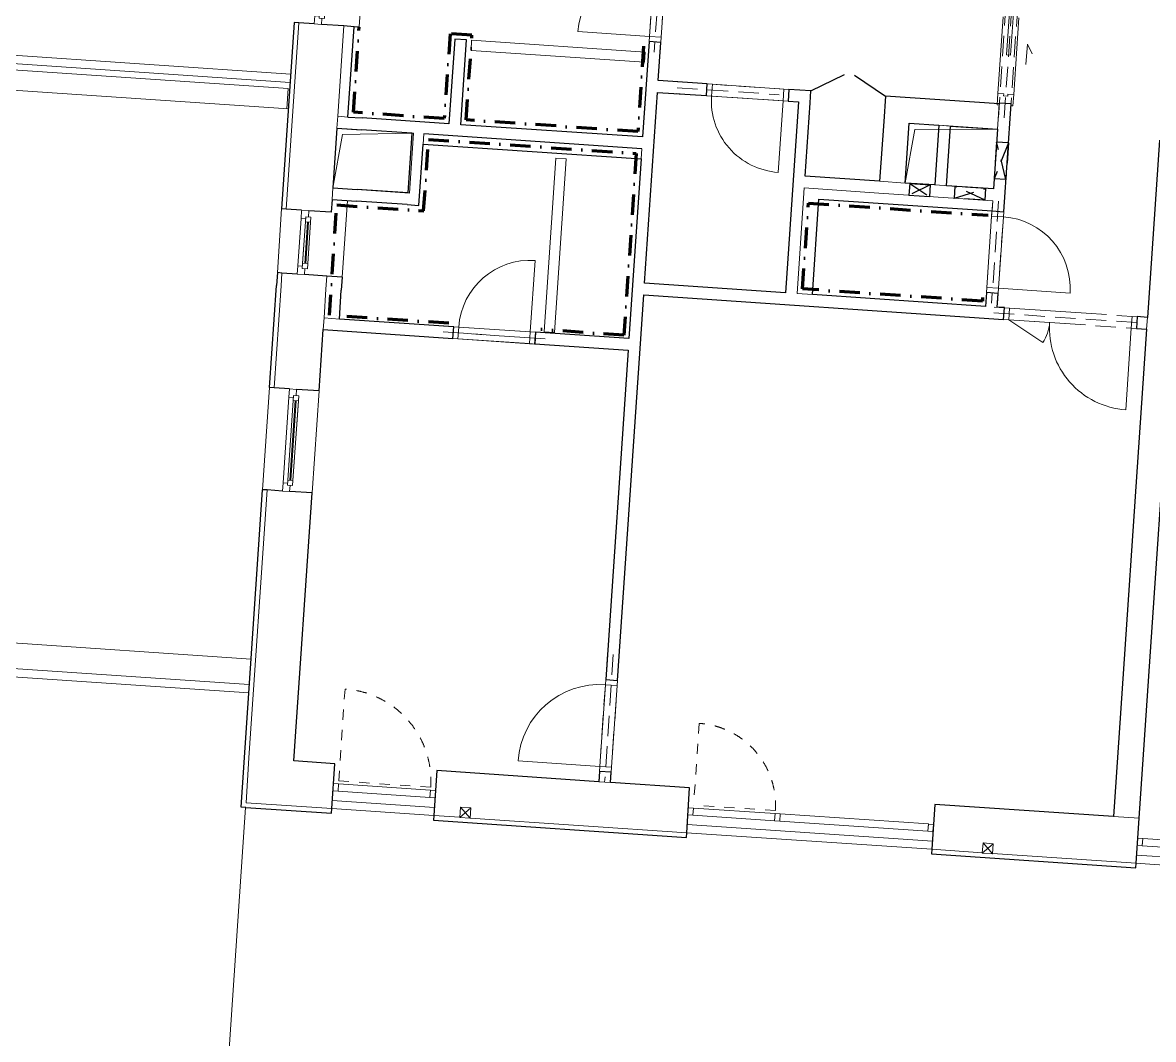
# Model space of a CAD drawing. Header units: millimetres. Extents: x -10647 to 220459, y -5491 to 72638.
# Drawn here: x 170923 to 181970, y 41662 to 51600 of the extents above; entities that cross this region are included whole.
import ezdxf

# ---------------------------------------------------------------- set-up
doc = ezdxf.new("R2010")
doc.units = ezdxf.units.MM
for name, pattern in [('HA_Dash_2mm-S1mm', [200, 100, -100]), ('HA_Dash_3mm-S1mm', [300, 200, -100]), ('HA_DashDot_2_2mm-S0_6mm', [1650, 750, -450, 0, -450]), ('HA_DashDot_4mm-S1mm', [400, 200, -100, 0, -100])]:
    doc.linetypes.add(name, pattern=pattern)
for name, color, linetype, lineweight in [('A-DETL-____-OTLN', 9, 'Continuous', 25), ('A-DETL-GENF-OTLN', 9, 'Continuous', 9), ('A-DOOR-____-MCUT', 9, 'HA_DashDot_2_2mm-S0_6mm', 9), ('A-DOOR-____-OTLN', 9, 'Continuous', 9), ('A-DOOR-FRAM-MCUT', 9, 'Continuous', 9), ('A-FLOR-____-OTLN', 9, 'Continuous', 9), ('A-GENM-____-HDLN', 9, 'HA_Dash_3mm-S1mm', 9), ('A-GENM-____-MCUT', 9, 'HA_Dash_3mm-S1mm', 25), ('A-GENM-____-OTLN', 9, 'Continuous', 9), ('A-GLAZ-____-MCUT', 9, 'Continuous', 5), ('A-GLAZ-____-OTLN', 9, 'Continuous', 5), ('A-GLAZ-CURT-MCUT', 9, 'Continuous', 5), ('A-GLAZ-CURT-OTLN', 9, 'Continuous', 5), ('A-GLAZ-CWMG-MCUT', 9, 'Continuous', 5), ('A-GLAZ-CWMG-OTLN', 9, 'Continuous', 5), ('A-WALL-____-MCUT', 9, 'Continuous', 25), ('A-WALL-____-OTLN', 9, 'Continuous', 9), ('I-WALL-____-MCUT', 9, 'Continuous', 25), ('I-WALL-____-OTLN', 9, 'Continuous', 9), ('M-HVAC-DUCT-OTLN', 9, 'Continuous', 9)]:
    doc.layers.add(name, color=color, linetype=linetype, lineweight=lineweight)

# ---------------------------------------------------------------- blocks, each defined once
blk = doc.blocks.new('HA_DR_Single_Swing_Solid - In_BJ_700x2100-2124342-schema POHLEDU D_130_6300')
at = {"layer": 'A-DOOR-____-MCUT'}
for p, q in [((-350, 57.5), (350, 57.5)), ((-350, -57.5), (350, -57.5))]:
    blk.add_line(p, q, dxfattribs=at)
at = {"layer": 'A-DOOR-____-OTLN', "lineweight": 5}
blk.add_line((350, -757.5), (350, -57.5), dxfattribs=at)
blk.add_arc((350, -57.5), 700, 180, 270, dxfattribs=at)
at = {"layer": 'A-DOOR-FRAM-MCUT'}
for p, q in [((-350, 57.5), (-400, 57.5)), ((-400, 57.5), (-400, -57.5)), ((-350, -57.5), (-350, 57.5)), ((400, 57.5), (350, 57.5)), ((350, 57.5), (350, -57.5)), ((400, -57.5), (400, 57.5)), ((-400, -57.5), (-350, -57.5)), ((350, -57.5), (400, -57.5))]:
    blk.add_line(p, q, dxfattribs=at)
blk = doc.blocks.new('HA_DR_Single_SlidingToPocket_Solid - In_BJ_800x2100-2105140-schema POHLEDU D_130_6300')
at = {"layer": 'A-DOOR-____-MCUT'}
for p, q in [((-400, 78), (400, 78)), ((-400, -77), (400, -77))]:
    blk.add_line(p, q, dxfattribs=at)
at = {"layer": 'A-DOOR-____-MCUT', "linetype": 'Continuous', "lineweight": 5}
for p, q in [((820, 19), (-20, 19)), ((-20, 19), (-20, -20)), ((820, -20), (820, 19)), ((-20, -20), (394, -20)), ((492, -20), (820, -20)), ((100, -177), (-100, -177)), ((100, -177), (8, -231))]:
    blk.add_line(p, q, dxfattribs=at)
at = {"layer": 'A-DOOR-FRAM-MCUT'}
for p, q in [((-513, 78), (-513, 58)), ((-400, 78), (-513, 78)), ((-513, 58), (-493, 58)), ((-493, 58), (-493, -57)), ((-420, -20), (-420, 20)), ((-420, 20), (-400, 20)), ((-400, 20), (-400, 78)), ((512, 78), (400, 78)), ((400, 78), (400, 20)), ((400, 20), (492, 20)), ((492, 20), (492, 58)), ((492, 58), (512, 58)), ((512, 58), (512, 78)), ((932, 47), (852, 47)), ((852, 47), (852, 20)), ((852, 20), (932, 20)), ((932, 20), (932, 47)), ((-493, -57), (-513, -57)), ((-513, -57), (-513, -77)), ((-513, -77), (-400, -77)), ((-400, -20), (-420, -20)), ((-400, -77), (-400, -20)), ((492, -20), (400, -20)), ((400, -20), (400, -77)), ((400, -77), (512, -77)), ((492, -57), (492, -20)), ((512, -57), (492, -57)), ((512, -77), (512, -57)), ((852, -20), (852, -47)), ((932, -20), (852, -20)), ((852, -47), (932, -47)), ((932, -47), (932, -20))]:
    blk.add_line(p, q, dxfattribs=at)
blk = doc.blocks.new('HA_DR_Double_Swing_Solid - In_BJ_1200x2100_800-1670800-schema POHLEDU D_130_6300')
at = {"layer": 'A-DOOR-____-MCUT'}
for p, q in [((-600, 57.5), (600, 57.5)), ((-600, -57.5), (600, -57.5))]:
    blk.add_line(p, q, dxfattribs=at)
at = {"layer": 'A-DOOR-____-OTLN', "lineweight": 5}
for p, q in [((-253.6, -257.5), (-600, -57.5)), ((600, -857.5), (600, -57.5))]:
    blk.add_line(p, q, dxfattribs=at)
for centre, radius, start, end in [((-600, -57.5), 400, 330, 0), ((600, -57.5), 800, 180, 270)]:
    blk.add_arc(centre, radius, start, end, dxfattribs=at)
at = {"layer": 'A-DOOR-FRAM-MCUT'}
for p, q in [((-600, 57.5), (-650, 57.5)), ((-650, 57.5), (-650, -57.5)), ((-600, -57.5), (-600, 57.5)), ((650, 57.5), (600, 57.5)), ((600, 57.5), (600, -57.5)), ((650, -57.5), (650, 57.5)), ((-650, -57.5), (-600, -57.5)), ((600, -57.5), (650, -57.5))]:
    blk.add_line(p, q, dxfattribs=at)
blk = doc.blocks.new('HA_DR_Single_Swing_Solid - In_BJ_700x2100-2124340-schema POHLEDU D_130_6300')
at = {"layer": 'A-DOOR-____-MCUT'}
for p, q in [((-350, 57.5), (350, 57.5)), ((-350, -57.5), (350, -57.5))]:
    blk.add_line(p, q, dxfattribs=at)
at = {"layer": 'A-DOOR-____-OTLN', "lineweight": 5}
blk.add_line((350, 757.5), (350, 57.5), dxfattribs=at)
blk.add_arc((350, 57.5), 700, 90, 180, dxfattribs=at)
at = {"layer": 'A-DOOR-FRAM-MCUT'}
for p, q in [((-400, -57.5), (-400, 57.5)), ((-400, 57.5), (-350, 57.5)), ((-350, 57.5), (-350, -57.5)), ((350, 57.5), (400, 57.5)), ((350, -57.5), (350, 57.5)), ((400, 57.5), (400, -57.5)), ((-350, -57.5), (-400, -57.5)), ((400, -57.5), (350, -57.5))]:
    blk.add_line(p, q, dxfattribs=at)
blk = doc.blocks.new('HA_WD_SinglePanel - 625x1000-1670806-schema POHLEDU D_130_6300')
at = {"layer": 'A-GLAZ-____-MCUT'}
for p, q in [((-313, 70), (-313, 0)), ((-233, 70), (-313, 70)), ((-313, 0), (-253, 0)), ((-253, -25), (-253, 25)), ((-253, 25), (-203, 25)), ((-233, 25), (-233, 70)), ((-203, 25), (-203, -25)), ((202, 5), (-203, 5)), ((202, -25), (202, 25)), ((202, 25), (252, 25)), ((312, 70), (232, 70)), ((232, 70), (232, 25)), ((252, 25), (252, -25)), ((252, 0), (312, 0)), ((312, 0), (312, 70)), ((-203, -25), (-253, -25)), ((202, -5), (-203, -5)), ((252, -25), (202, -25))]:
    blk.add_line(p, q, dxfattribs=at)
at = {"layer": 'A-GLAZ-____-OTLN'}
for p, q in [((252, 25), (-253, 25)), ((-253, -25), (-253, 25)), ((232, 70), (-233, 70)), ((202, 25), (-203, 25)), ((252, 25), (252, -25)), ((-253, -25), (252, -25)), ((202, -25), (-203, -25))]:
    blk.add_line(p, q, dxfattribs=at)
blk = doc.blocks.new('HA_WD_SinglePanel - 1000x1500-1670803-schema POHLEDU D_130_6300')
at = {"layer": 'A-GLAZ-____-MCUT'}
for p, q in [((-500, 70), (-500, 0)), ((-420, 70), (-500, 70)), ((-500, 0), (-440, 0)), ((-440, -25), (-440, 25)), ((-440, 25), (-390, 25)), ((-420, 25), (-420, 70)), ((-390, 25), (-390, -25)), ((390, 5), (-390, 5)), ((390, -25), (390, 25)), ((390, 25), (440, 25)), ((500, 70), (420, 70)), ((420, 70), (420, 25)), ((440, 25), (440, -25)), ((440, 0), (500, 0)), ((500, 0), (500, 70)), ((-390, -25), (-440, -25)), ((390, -5), (-390, -5)), ((440, -25), (390, -25))]:
    blk.add_line(p, q, dxfattribs=at)
at = {"layer": 'A-GLAZ-____-OTLN'}
for p, q in [((440, 25), (-440, 25)), ((-440, -25), (-440, 25)), ((420, 70), (-420, 70)), ((390, 25), (-390, 25)), ((440, 25), (440, -25)), ((-440, -25), (440, -25)), ((390, -25), (-390, -25))]:
    blk.add_line(p, q, dxfattribs=at)
blk = doc.blocks.new('HA_GM_Shaft_Rectangle - Default-2138658-schema POHLEDU D_130_6300')
at = {"layer": 'A-DETL-GENF-OTLN'}
for p, q in [((58.5, -58.5), (865, 0)), ((0, -585), (58.5, -58.5))]:
    blk.add_line(p, q, dxfattribs=at)
at = {"layer": 'A-GENM-____-OTLN'}
for p, q in [((0, -585), (0, 0)), ((0, 0), (865, 0)), ((865, 0), (865, -585)), ((865, -585), (0, -585))]:
    blk.add_line(p, q, dxfattribs=at)
blk = doc.blocks.new('HA_DR_Single_Swing_Solid - In_BJ_800x2100-2124338-schema POHLEDU D_130_6300')
at = {"layer": 'A-DOOR-____-MCUT'}
for p, q in [((-400, 57.5), (400, 57.5)), ((-400, -57.5), (400, -57.5))]:
    blk.add_line(p, q, dxfattribs=at)
at = {"layer": 'A-DOOR-____-OTLN', "lineweight": 5}
blk.add_line((400, -857.5), (400, -57.5), dxfattribs=at)
blk.add_arc((400, -57.5), 800, 180, 270, dxfattribs=at)
at = {"layer": 'A-DOOR-FRAM-MCUT'}
for p, q in [((-400, 57.5), (-450, 57.5)), ((-450, 57.5), (-450, -57.5)), ((-400, -57.5), (-400, 57.5)), ((450, 57.5), (400, 57.5)), ((400, 57.5), (400, -57.5)), ((450, -57.5), (450, 57.5)), ((-450, -57.5), (-400, -57.5)), ((400, -57.5), (450, -57.5))]:
    blk.add_line(p, q, dxfattribs=at)
blk = doc.blocks.new('Obdélníková příčel - 50x70mm EXT-1516296-schema POHLEDU D_130_6300')
at = {"layer": 'A-GLAZ-CWMG-MCUT'}
for p, q in [((-50, 0), (0, 0)), ((-50, -70), (-50, 0)), ((0, 0), (0, -70)), ((0, -70), (-50, -70))]:
    blk.add_line(p, q, dxfattribs=at)
blk = doc.blocks.new('ABMV_CW_Single_Swing_Generic - Ex_Glass_SKLOPNE-1553233-schema POHLEDU D_130_6300')
at = {"layer": 'A-DOOR-____-OTLN', "linetype": 'HA_Dash_2mm-S1mm', "lineweight": 5}
for p in [(-450, -30), (450, -930)]:
    blk.add_line(p, (450, -30), dxfattribs=at)
blk.add_arc((450, -30), 900, 180, 270, dxfattribs=at)
blk = doc.blocks.new('Obdélníková příčel - 50x70mm EXT-1516068-schema POHLEDU D_130_6300')
at = {"layer": 'A-GLAZ-CWMG-OTLN'}
for p, q in [((-2951, 44089), (-2053, 44028)), ((-2946, 44159), (-2048, 44098))]:
    blk.add_line(p, q, dxfattribs=at)
blk = doc.blocks.new('Obdélníková příčel - 50x70mm EXT-1516295-schema POHLEDU D_130_6300')
at = {"layer": 'A-GLAZ-CWMG-MCUT'}
for p, q in [((-25, 0), (25, 0)), ((-25, -70), (-25, 0)), ((25, 0), (25, -70)), ((25, -70), (-25, -70))]:
    blk.add_line(p, q, dxfattribs=at)
blk = doc.blocks.new('Systémový panel - Sklo-1518049-schema POHLEDU D_130_6300')
at = {"layer": 'A-GLAZ-CURT-MCUT'}
for p, q in [((725, 70), (-725, 70)), ((-725, 70), (-725, 0)), ((-725, 0), (725, 0)), ((725, 0), (725, 70))]:
    blk.add_line(p, q, dxfattribs=at)
blk = doc.blocks.new('Obdélníková příčel - 50x70mm EXT-1518050-schema POHLEDU D_130_6300')
at = {"layer": 'A-GLAZ-CWMG-MCUT'}
for p, q in [((0, 0), (-50, 0)), ((-50, 0), (-50, -70)), ((0, -70), (0, 0)), ((-50, -70), (0, -70))]:
    blk.add_line(p, q, dxfattribs=at)
blk = doc.blocks.new('ABMV_CW_Single_Swing_Generic - Ex_Glass_SKLOPNE-1944711-schema POHLEDU D_130_6300')
at = {"layer": 'A-DOOR-____-OTLN', "linetype": 'HA_Dash_2mm-S1mm', "lineweight": 5}
for p in [(-400, -30), (400, -830)]:
    blk.add_line(p, (400, -30), dxfattribs=at)
blk.add_arc((400, -30), 800, 180, 270, dxfattribs=at)
blk = doc.blocks.new('Obdélníková příčel - 50x70mm EXT-1944710-schema POHLEDU D_130_6300')
at = {"layer": 'A-GLAZ-CWMG-OTLN'}
for p, q in [((521, 43923), (1319, 43869)), ((516, 43853), (1315, 43799))]:
    blk.add_line(p, q, dxfattribs=at)
blk = doc.blocks.new('Systémový panel - Sklo-1518815-schema POHLEDU D_130_6300')
at = {"layer": 'A-GLAZ-CURT-MCUT'}
for p, q in [((727, 0), (-727, 0)), ((-727, 0), (-727, -70)), ((727, -70), (727, 0)), ((-727, -70), (727, -70))]:
    blk.add_line(p, q, dxfattribs=at)
blk = doc.blocks.new('Obdélníková příčel - 50x70mm EXT-1518046-schema POHLEDU D_130_6300')
at = {"layer": 'A-GLAZ-CWMG-MCUT'}
for p, q in [((0, 70), (-50, 70)), ((-50, 70), (-50, 0)), ((-50, 0), (0, 0)), ((0, 0), (0, 70))]:
    blk.add_line(p, q, dxfattribs=at)
blk = doc.blocks.new('HA_GM_Tiling_LineBased - Generic Tiles-1695919-schema POHLEDU D_130_6300')
at = {"layer": 'A-GENM-____-OTLN', "linetype": 'HA_DashDot_4mm-S1mm', "lineweight": 80}
blk.add_line((50, -50), (1220, -50), dxfattribs=at)
blk = doc.blocks.new('HA_GM_Tiling_LineBased - Generic Tiles-1695920-schema POHLEDU D_130_6300')
at = {"layer": 'A-GENM-____-OTLN', "linetype": 'HA_DashDot_4mm-S1mm', "lineweight": 80}
blk.add_line((50, -50), (1130, -50), dxfattribs=at)
blk = doc.blocks.new('HA_GM_Tiling_LineBased - Generic Tiles-2053318-schema POHLEDU D_130_6300')
at = {"layer": 'A-GENM-____-OTLN', "linetype": 'HA_DashDot_4mm-S1mm', "lineweight": 80}
blk.add_line((50, -50), (900, -50), dxfattribs=at)
blk = doc.blocks.new('HA_GM_Tiling_LineBased - Generic Tiles-2053354-schema POHLEDU D_130_6300')
at = {"layer": 'A-GENM-____-OTLN', "linetype": 'HA_DashDot_4mm-S1mm', "lineweight": 80}
blk.add_line((-50, -50), (650, -50), dxfattribs=at)
blk = doc.blocks.new('HA_GM_Tiling_LineBased - Generic Tiles-1695923-schema POHLEDU D_130_6300')
at = {"layer": 'A-GENM-____-OTLN', "linetype": 'HA_DashDot_4mm-S1mm', "lineweight": 80}
blk.add_line((50, -50), (2085, -50), dxfattribs=at)
blk = doc.blocks.new('HA_GM_Tiling_LineBased - Generic Tiles-1695924-schema POHLEDU D_130_6300')
at = {"layer": 'A-GENM-____-OTLN', "linetype": 'HA_DashDot_4mm-S1mm', "lineweight": 80}
blk.add_line((50, -50), (1830, -50), dxfattribs=at)
blk = doc.blocks.new('HA_GM_Tiling_LineBased - Generic Tiles-1695925-schema POHLEDU D_130_6300')
at = {"layer": 'A-GENM-____-OTLN', "linetype": 'HA_DashDot_4mm-S1mm', "lineweight": 80}
blk.add_line((50, -50), (865, -50), dxfattribs=at)
blk = doc.blocks.new('HA_GM_Tiling_LineBased - Generic Tiles-1696962-schema POHLEDU D_130_6300')
at = {"layer": 'A-GENM-____-OTLN', "linetype": 'HA_DashDot_4mm-S1mm', "lineweight": 80}
blk.add_line((50, -50), (885, -50), dxfattribs=at)
blk = doc.blocks.new('HA_GM_Tiling_LineBased - Generic Tiles-1696963-schema POHLEDU D_130_6300')
at = {"layer": 'A-GENM-____-OTLN', "linetype": 'HA_DashDot_4mm-S1mm', "lineweight": 80}
blk.add_line((50, -50), (1730, -50), dxfattribs=at)
blk = doc.blocks.new('HA_GM_Tiling_LineBased - Generic Tiles-1700841-schema POHLEDU D_130_6300')
at = {"layer": 'A-GENM-____-OTLN', "linetype": 'HA_DashDot_4mm-S1mm', "lineweight": 80}
blk.add_line((50, -50), (880, -50), dxfattribs=at)
blk = doc.blocks.new('HA_GM_Tiling_LineBased - Generic Tiles-1700876-schema POHLEDU D_130_6300')
at = {"layer": 'A-GENM-____-OTLN', "linetype": 'HA_DashDot_4mm-S1mm', "lineweight": 80}
blk.add_line((-50, -50), (165, -50), dxfattribs=at)
blk = doc.blocks.new('HA_GM_Tiling_LineBased - Generic Tiles-1700910-schema POHLEDU D_130_6300')
at = {"layer": 'A-GENM-____-OTLN', "linetype": 'HA_DashDot_4mm-S1mm', "lineweight": 80}
blk.add_line((-50, -50), (780, -50), dxfattribs=at)
blk = doc.blocks.new('HA_GM_Tiling_LineBased - Generic Tiles-2044022-schema POHLEDU D_130_6300')
at = {"layer": 'A-GENM-____-OTLN', "linetype": 'HA_DashDot_4mm-S1mm', "lineweight": 80}
blk.add_line((50, -50), (940, -50), dxfattribs=at)
blk = doc.blocks.new('HA_GM_Tiling_LineBased - Generic Tiles-2044036-schema POHLEDU D_130_6300')
at = {"layer": 'A-GENM-____-OTLN', "linetype": 'HA_DashDot_4mm-S1mm', "lineweight": 80}
blk.add_line((50, -50), (885, -50), dxfattribs=at)
blk = doc.blocks.new('HA_GM_Tiling_LineBased - Generic Tiles-2050441-schema POHLEDU D_130_6300')
at = {"layer": 'A-GENM-____-OTLN', "linetype": 'HA_DashDot_4mm-S1mm', "lineweight": 80}
blk.add_line((50, -50), (1810, -50), dxfattribs=at)
blk = doc.blocks.new('HA_GM_Tiling_LineBased - Generic Tiles-2050442-schema POHLEDU D_130_6300')
at = {"layer": 'A-GENM-____-OTLN', "linetype": 'HA_DashDot_4mm-S1mm', "lineweight": 80}
blk.add_line((50, -50), (890, -50), dxfattribs=at)
blk = doc.blocks.new('HA_GM_Tiling_LineBased - Generic Tiles-2050443-schema POHLEDU D_130_6300')
at = {"layer": 'A-GENM-____-OTLN', "linetype": 'HA_DashDot_4mm-S1mm', "lineweight": 80}
blk.add_line((50, -50), (85, -50), dxfattribs=at)
blk = doc.blocks.new('TB_Porotherm KP11_5_1500mm - TB_Porotherm KP11_5_1500mm-1920557-schema POHLEDU D_130_6300')
at = {"layer": 'A-GENM-____-HDLN'}
for p, q in [((-750, 57.5), (750, 57.5)), ((-750, 0), (750, 0)), ((750, -57.5), (-750, -57.5))]:
    blk.add_line(p, q, dxfattribs=at)
blk = doc.blocks.new('TB_Porotherm KP11_5_1000mm - TB_Porotherm KP11_5_1000mm-1908785-schema POHLEDU D_130_6300')
at = {"layer": 'A-GENM-____-HDLN'}
for p, q in [((-500, 57.5), (500, 57.5)), ((-500, 0), (500, 0)), ((500, -57.5), (-500, -57.5))]:
    blk.add_line(p, q, dxfattribs=at)
blk = doc.blocks.new('TB_Porotherm KP11_5_1000mm - TB_Porotherm KP11_5_1000mm-1925202-schema POHLEDU D_130_6300')
at = {"layer": 'A-GENM-____-HDLN'}
for p, q in [((500, 57.5), (-500, 57.5)), ((-500, 0), (500, 0)), ((-500, -57.5), (500, -57.5))]:
    blk.add_line(p, q, dxfattribs=at)
blk = doc.blocks.new('TB_Porotherm KP11_5_2000mm - TB_Porotherm KP11_5_2000mm-1927944-schema POHLEDU D_130_6300')
at = {"layer": 'A-GENM-____-HDLN'}
for p, q in [((1000, 57.5), (-1000, 57.5)), ((-1000, 0), (1000, 0)), ((-1000, -57.5), (1000, -57.5))]:
    blk.add_line(p, q, dxfattribs=at)
blk = doc.blocks.new('TB_Porotherm KP11_5_1250mm - TB_Porotherm KP11_5_1250mm-1925016-schema POHLEDU D_130_6300')
at = {"layer": 'A-GENM-____-HDLN'}
for p, q in [((625, 57.5), (-625, 57.5)), ((-625, 0), (625, 0)), ((-625, -57.5), (625, -57.5))]:
    blk.add_line(p, q, dxfattribs=at)
blk = doc.blocks.new('HA_GM_Opening_Rectangle_WallBased - Default-2022477-schema POHLEDU D_130_6300')
at = {"layer": 'A-GENM-____-MCUT'}
for p, q in [((305, 57.5), (-55, -57.5)), ((-55, 57.5), (305, -57.5)), ((-55, 57.5), (-55, -57.5)), ((-55, 57.5), (305, 57.5)), ((305, 57.5), (305, -57.5)), ((-55, -57.5), (305, -57.5))]:
    blk.add_line(p, q, dxfattribs=at)
blk = doc.blocks.new('HA_GM_Opening_Rectangle_WallBased - Default-2050987-schema POHLEDU D_130_6300')
at = {"layer": 'A-GENM-____-MCUT'}
for p, q in [((275, 57.5), (-25, -57.5)), ((-25, 57.5), (275, -57.5)), ((-25, 57.5), (-25, -57.5)), ((-25, 57.5), (275, 57.5)), ((275, 57.5), (275, -57.5)), ((-25, -57.5), (275, -57.5))]:
    blk.add_line(p, q, dxfattribs=at)
blk = doc.blocks.new('HA_GM_Opening_Rectangle_WallBased - Default-2051236-schema POHLEDU D_130_6300')
at = {"layer": 'A-GENM-____-MCUT'}
for p, q in [((225, 57.5), (25, -57.5)), ((25, 57.5), (225, -57.5)), ((25, 57.5), (25, -57.5)), ((25, 57.5), (225, 57.5)), ((225, 57.5), (225, -57.5)), ((25, -57.5), (225, -57.5))]:
    blk.add_line(p, q, dxfattribs=at)
blk = doc.blocks.new('HA_GM_Shaft_Rectangle - Default-2138023-schema POHLEDU D_130_6300')
at = {"layer": 'A-DETL-GENF-OTLN'}
for p, q in [((58.5, -58.5), (750, 0)), ((0, -585), (58.5, -58.5))]:
    blk.add_line(p, q, dxfattribs=at)
at = {"layer": 'A-GENM-____-OTLN'}
for p, q in [((0, -585), (0, 0)), ((0, 0), (750, 0)), ((750, 0), (750, -585)), ((750, -585), (0, -585))]:
    blk.add_line(p, q, dxfattribs=at)
blk = doc.blocks.new('185-01_OBJEKT B_Central_rvt-5-schema POHLEDU D_130_6300')
at = {"layer": 'A-DETL-____-OTLN'}
for p, q in [((1668, 50932), (1996, 51092)), ((2094, 51086), (2397, 50882))]:
    blk.add_line(p, q, dxfattribs=at)
at = {"layer": 'A-FLOR-____-OTLN'}
for p, q in [((-3007, 43997), (-2009, 43930)), ((460, 43762), (2855, 43599)), ((4850, 43464), (7244, 43302))]:
    blk.add_line(p, q, dxfattribs=at)
at = {"layer": 'A-WALL-____-MCUT'}
for p, q in [((-3378, 51600), (-3502, 49779)), ((-3333, 51597), (-3378, 51600)), ((-3183, 51587), (-3333, 51597)), ((-2894, 51567), (-3114, 51582)), ((-2962, 50569), (-3001, 49986)), ((-3009, 49871), (-3018, 49746)), ((-3457, 49776), (-3502, 49779)), ((-3307, 49766), (-3457, 49776)), ((-3018, 49746), (-3237, 49761)), ((-3544, 49156), (-3553, 49029)), ((-3499, 49152), (-3544, 49156)), ((-3349, 49142), (-3499, 49152)), ((-3060, 49123), (-3280, 49138)), ((-3620, 48033), (-3553, 49029)), ((-3136, 48000), (-3096, 48599)), ((-3575, 48030), (-3620, 48033)), ((-3426, 48020), (-3575, 48030)), ((-3136, 48000), (-3356, 48015)), ((-3898, 43933), (-3688, 47035)), ((-3643, 47032), (-3688, 47035)), ((-3493, 47022), (-3643, 47032)), ((-3204, 47003), (-3423, 47017)), ((-3382, 44384), (-3204, 47003)), ((-2983, 44356), (-3382, 44384)), ((-3012, 43918), (-2983, 44356)), ((-1985, 44289), (-2015, 43850)), ((-404, 44181), (-1985, 44289)), ((484, 44121), (-289, 44174)), ((455, 43682), (484, 44121)), ((-3853, 43929), (-3898, 43933)), ((-3853, 43929), (-3015, 43873)), ((-3015, 43873), (-3012, 43918)), ((2879, 43959), (2849, 43520)), ((4625, 43840), (2879, 43959)), ((-2015, 43850), (-2018, 43805)), ((-2018, 43805), (452, 43637)), ((4845, 43384), (4874, 43823)), ((452, 43637), (455, 43682)), ((2849, 43520), (2846, 43475)), ((2846, 43475), (4842, 43339)), ((4842, 43339), (4845, 43384))]:
    blk.add_line(p, q, dxfattribs=at)
at = {"layer": 'A-WALL-____-MCUT', "lineweight": 9}
for p, q in [((-3333, 51597), (-3457, 49776)), ((-3457, 49776), (-3333, 51597)), ((-2954, 50684), (-2894, 51567)), ((-2894, 51567), (-2954, 50684)), ((3492, 50557), (3509, 50807)), ((3509, 50807), (3492, 50557)), ((-2954, 50684), (-2962, 50569)), ((-2954, 50684), (-2854, 50677)), ((3033, 50588), (2918, 50596)), ((-2114, 50512), (-2121, 50412)), ((10, 50267), (16, 50367)), ((2340, 50049), (2590, 50032)), ((2590, 50032), (2340, 50049)), ((-3001, 49986), (-3009, 49871)), ((1604, 49984), (1597, 49884)), ((1604, 49984), (2332, 49934)), ((2332, 49934), (1604, 49984)), ((2332, 49934), (3445, 49859)), ((3445, 49859), (2332, 49934)), ((1534, 48951), (1597, 49884)), ((1597, 49884), (1534, 48951)), ((3438, 49759), (3445, 49859)), ((-3499, 49152), (-3508, 49026)), ((-3508, 49026), (-3499, 49152)), ((-3069, 48996), (-3060, 49123)), ((-3060, 49123), (-3069, 48996)), ((-3508, 49026), (-3575, 48030)), ((-3575, 48030), (-3508, 49026)), ((-3088, 48714), (-3069, 48996)), ((-3069, 48996), (-3088, 48714)), ((1534, 48951), (1684, 48941)), ((4948, 48604), (4956, 48719)), ((-3088, 48714), (-3096, 48599)), ((-3088, 48714), (-2938, 48703)), ((-3643, 47032), (-3821, 44413)), ((-3821, 44413), (-3643, 47032)), ((-3821, 44413), (-3850, 43974)), ((-3850, 43974), (-3821, 44413)), ((-404, 44181), (-289, 44174)), ((-3850, 43974), (-3012, 43918)), ((-3012, 43918), (-3850, 43974)), ((-2015, 43850), (-1760, 43833)), ((-1760, 43833), (-2015, 43850)), ((-1660, 43826), (455, 43682)), ((455, 43682), (-1660, 43826)), ((4625, 43840), (4874, 43823)), ((2849, 43520), (3343, 43486)), ((3343, 43486), (2849, 43520)), ((3443, 43479), (4845, 43384)), ((4845, 43384), (3443, 43479))]:
    blk.add_line(p, q, dxfattribs=at)
at = {"layer": 'A-WALL-____-OTLN'}
for p, q in [((-3544, 49156), (-3502, 49779)), ((-3688, 47035), (-3620, 48033)), ((-3136, 48000), (-3204, 47003))]:
    blk.add_line(p, q, dxfattribs=at)
at = {"layer": 'I-WALL-____-MCUT'}
for p, q in [((-2794, 51560), (-2894, 51567)), ((-2854, 50677), (-2794, 51560)), ((-1810, 51438), (-1867, 50610)), ((-1696, 51431), (-1810, 51438)), ((-1752, 50602), (-1696, 51431)), ((87, 51415), (24, 50482)), ((202, 51407), (87, 51415)), ((177, 51033), (202, 51407)), ((656, 51000), (177, 51033)), ((648, 50886), (656, 51000)), ((1454, 50946), (1446, 50831)), ((1668, 50932), (1454, 50946)), ((1661, 50817), (1668, 50932)), ((42, 49052), (169, 50918)), ((169, 50918), (648, 50886)), ((1546, 50825), (1419, 48959)), ((1446, 50831), (1546, 50825)), ((1612, 50099), (1661, 50817)), ((2397, 50882), (2380, 50633)), ((3509, 50807), (2397, 50882)), ((3510, 50814), (3509, 50807)), ((3624, 50806), (3510, 50814)), ((3553, 49751), (3624, 50806)), ((-2854, 50677), (-2715, 50668)), ((-1867, 50610), (-2715, 50668)), ((24, 50482), (-1752, 50602)), ((2380, 50633), (2340, 50049)), ((2590, 50032), (2629, 50616)), ((2629, 50616), (2918, 50596)), ((2918, 50596), (2879, 50013)), ((-2962, 50569), (-2723, 50553)), ((-2229, 50520), (-2723, 50553)), ((-2229, 50520), (-2268, 49936)), ((16, 50367), (-2114, 50512)), ((16, 50367), (-2114, 50512)), ((2994, 50005), (3033, 50588)), ((3033, 50588), (3492, 50557)), ((3492, 50557), (3453, 49974)), ((-2161, 49813), (-2121, 50412)), ((-2121, 50412), (10, 50267)), ((5074, 50450), (4956, 48719)), ((10, 50267), (-110, 48511)), ((2340, 50049), (1612, 50099)), ((-3001, 49986), (-2763, 49970)), ((-2268, 49936), (-2763, 49970)), ((2879, 50013), (2590, 50032)), ((3453, 49974), (2994, 50005)), ((-3009, 49871), (-2771, 49855)), ((-2276, 49821), (-2771, 49855)), ((1684, 48941), (1747, 49874)), ((1747, 49874), (3438, 49759)), ((-2276, 49821), (-2161, 49813)), ((3438, 49759), (3553, 49751)), ((4874, 43823), (5276, 49735)), ((-2910, 49113), (-3060, 49123)), ((-2910, 49113), (-2919, 48986)), ((1419, 48959), (42, 49052)), ((-2938, 48703), (-2919, 48986)), ((3375, 48826), (1684, 48941)), ((3384, 48961), (3375, 48826)), ((3499, 48953), (3384, 48961)), ((3489, 48818), (3499, 48953)), ((-221, 45171), (35, 48938)), ((35, 48938), (3551, 48699)), ((3559, 48814), (3489, 48818)), ((3551, 48699), (3559, 48814)), ((4856, 48726), (4848, 48611)), ((4956, 48719), (4856, 48726)), ((-1821, 48628), (-2938, 48703)), ((-1828, 48513), (-1821, 48628)), ((4848, 48611), (4948, 48604)), ((-3096, 48599), (-1828, 48513)), ((-1023, 48573), (-1030, 48459)), ((-110, 48511), (-1023, 48573)), ((4948, 48604), (4625, 43840)), ((-1030, 48459), (-117, 48397)), ((-117, 48397), (-336, 45179)), ((-336, 45179), (-221, 45171)), ((-397, 44281), (-404, 44181)), ((-282, 44273), (-397, 44281)), ((-289, 44174), (-282, 44273))]:
    blk.add_line(p, q, dxfattribs=at)
at = {"layer": 'I-WALL-____-OTLN'}
for p, q in [((-2682, 52478), (-2744, 51557)), ((-2794, 51560), (-2744, 51557)), ((-1646, 51427), (-1652, 51327)), ((-1646, 51427), (50, 51312)), ((44, 51212), (-1652, 51327)), ((50, 51312), (44, 51212)), ((-937, 48578), (-822, 50274)), ((-722, 50267), (-837, 48571)), ((-822, 50274), (-722, 50267)), ((-2860, 49861), (-2910, 49113)), ((-937, 48578), (-837, 48571))]:
    blk.add_line(p, q, dxfattribs=at)
at = {"layer": 'M-HVAC-DUCT-OTLN', "lineweight": 5}
for p, q in [((-1760, 43832), (-1754, 43931)), ((-1654, 43925), (-1760, 43832)), ((-1661, 43825), (-1754, 43931)), ((-1754, 43931), (-1654, 43925)), ((-1654, 43925), (-1661, 43825)), ((-1661, 43825), (-1760, 43832)), ((3343, 43482), (3350, 43582)), ((3449, 43575), (3343, 43482)), ((3443, 43475), (3350, 43582)), ((3350, 43582), (3449, 43575)), ((3449, 43575), (3443, 43475)), ((3443, 43475), (3343, 43482))]:
    blk.add_line(p, q, dxfattribs=at)
at = {"layer": 'A-DOOR-____-OTLN', "lineweight": 9}
for name, p, rotation in [('HA_DR_Single_Swing_Solid - In_BJ_700x2100-2124342-schema POHLEDU D_130_6300', (172, 51810), 266.1172724189429), ('HA_DR_Single_SlidingToPocket_Solid - In_BJ_800x2100-2105140-schema POHLEDU D_130_6300', (3600, 51302), 86.1172724189423), ('HA_DR_Single_Swing_Solid - In_BJ_700x2100-2124342-schema POHLEDU D_130_6300', (1051, 50916), 356.1172724189428), ('HA_DR_Single_Swing_Solid - In_BJ_700x2100-2124340-schema POHLEDU D_130_6300', (3468, 49356), 266.1172724189423), ('HA_DR_Single_Swing_Solid - In_BJ_700x2100-2124340-schema POHLEDU D_130_6300', (-1426, 48543), 356.1172724189428), ('HA_DR_Double_Swing_Solid - In_BJ_1200x2100_800-1670800-schema POHLEDU D_130_6300', (4204, 48712), 356.1172724189428), ('HA_DR_Single_Swing_Solid - In_BJ_800x2100-2124338-schema POHLEDU D_130_6300', (-309, 44726), 266.1172724189429), ('ABMV_CW_Single_Swing_Generic - Ex_Glass_SKLOPNE-1553233-schema POHLEDU D_130_6300', (-2497, 44128), 176.1172724189429), ('ABMV_CW_Single_Swing_Generic - Ex_Glass_SKLOPNE-1944711-schema POHLEDU D_130_6300', (920, 43896), 176.1172724189429)]:
    blk.add_blockref(name, p, dxfattribs=dict(at, rotation=rotation))
at = {"layer": 'A-GENM-____-OTLN', "lineweight": 9}
for name, p, rotation in [('TB_Porotherm KP11_5_2000mm - TB_Porotherm KP11_5_2000mm-1927944-schema POHLEDU D_130_6300', (3625, 51666), 266.1172724189429), ('TB_Porotherm KP11_5_1000mm - TB_Porotherm KP11_5_1000mm-1925202-schema POHLEDU D_130_6300', (172, 51810), 266.1172724189429), ('HA_GM_Tiling_LineBased - Generic Tiles-2044036-schema POHLEDU D_130_6300', (-2854, 50677), 86.11727241894305), ('HA_GM_Tiling_LineBased - Generic Tiles-1700910-schema POHLEDU D_130_6300', (-1810, 51438), 266.117272418943), ('HA_GM_Tiling_LineBased - Generic Tiles-1700876-schema POHLEDU D_130_6300', (-1696, 51431), 176.1172724189432), ('HA_GM_Tiling_LineBased - Generic Tiles-1700841-schema POHLEDU D_130_6300', (-1752, 50602), 86.11727241894303), ('HA_GM_Tiling_LineBased - Generic Tiles-1696962-schema POHLEDU D_130_6300', (87, 51415), 266.117272418943), ('TB_Porotherm KP11_5_1000mm - TB_Porotherm KP11_5_1000mm-1908785-schema POHLEDU D_130_6300', (861, 50929), 356.1172724189431), ('HA_GM_Tiling_LineBased - Generic Tiles-2044022-schema POHLEDU D_130_6300', (-1867, 50610), 176.1172724189432), ('HA_GM_Tiling_LineBased - Generic Tiles-1696963-schema POHLEDU D_130_6300', (24, 50482), 176.1172724189429), ('HA_GM_Shaft_Rectangle - Default-2138658-schema POHLEDU D_130_6300', (2629, 50616), 356.1172724189424), ('HA_GM_Shaft_Rectangle - Default-2138023-schema POHLEDU D_130_6300', (-2962, 50569), 356.1172724189424), ('HA_GM_Tiling_LineBased - Generic Tiles-2053354-schema POHLEDU D_130_6300', (-2161, 49813), 86.11727241894303), ('HA_GM_Tiling_LineBased - Generic Tiles-1695923-schema POHLEDU D_130_6300', (-2114, 50512), 356.1172724189429), ('HA_GM_Opening_Rectangle_WallBased - Default-2022477-schema POHLEDU D_130_6300', (3537, 50374), 266.1172724189423), ('HA_GM_Tiling_LineBased - Generic Tiles-1695924-schema POHLEDU D_130_6300', (16, 50367), 266.117272418943), ('HA_GM_Opening_Rectangle_WallBased - Default-2051236-schema POHLEDU D_130_6300', (2605, 49973), 356.1172724189431), ('HA_GM_Opening_Rectangle_WallBased - Default-2050987-schema POHLEDU D_130_6300', (3349, 49923), 176.1172724189431), ('HA_GM_Tiling_LineBased - Generic Tiles-2050442-schema POHLEDU D_130_6300', (1534, 48951), 86.11727241894303), ('HA_GM_Tiling_LineBased - Generic Tiles-2050441-schema POHLEDU D_130_6300', (1598, 49889), 356.1172724189428), ('TB_Porotherm KP11_5_1000mm - TB_Porotherm KP11_5_1000mm-1925202-schema POHLEDU D_130_6300', (3468, 49356), 266.1172724189429), ('HA_GM_Tiling_LineBased - Generic Tiles-1695920-schema POHLEDU D_130_6300', (-3089, 48694), 86.117272418943), ('HA_GM_Tiling_LineBased - Generic Tiles-2053318-schema POHLEDU D_130_6300', (-3009, 49871), 356.1172724189431), ('HA_GM_Tiling_LineBased - Generic Tiles-2050441-schema POHLEDU D_130_6300', (3390, 48825), 176.1172724189429), ('HA_GM_Tiling_LineBased - Generic Tiles-2050443-schema POHLEDU D_130_6300', (3399, 48960), 266.117272418943), ('HA_GM_Tiling_LineBased - Generic Tiles-1695919-schema POHLEDU D_130_6300', (-1822, 48608), 176.1172724189432), ('TB_Porotherm KP11_5_1500mm - TB_Porotherm KP11_5_1500mm-1920557-schema POHLEDU D_130_6300', (4204, 48712), 356.1172724189431), ('TB_Porotherm KP11_5_1000mm - TB_Porotherm KP11_5_1000mm-1908785-schema POHLEDU D_130_6300', (-1426, 48543), 356.1172724189431), ('TB_Porotherm KP11_5_1000mm - TB_Porotherm KP11_5_1000mm-1925202-schema POHLEDU D_130_6300', (-1426, 48543), 176.1172724189422), ('HA_GM_Tiling_LineBased - Generic Tiles-1695925-schema POHLEDU D_130_6300', (-111, 48492), 176.1172724189432), ('TB_Porotherm KP11_5_1250mm - TB_Porotherm KP11_5_1250mm-1925016-schema POHLEDU D_130_6300', (-304, 44801), 266.1172724189429)]:
    blk.add_blockref(name, p, dxfattribs=dict(at, rotation=rotation))
at = {"layer": 'A-GLAZ-____-OTLN', "lineweight": 9, "rotation": 86.11727241894292}
for name, p in [('HA_WD_SinglePanel - 625x1000-1670806-schema POHLEDU D_130_6300', (-3092, 51894)), ('HA_WD_SinglePanel - 625x1000-1670806-schema POHLEDU D_130_6300', (-3258, 49449)), ('HA_WD_SinglePanel - 1000x1500-1670803-schema POHLEDU D_130_6300', (-3390, 47516))]:
    blk.add_blockref(name, p, dxfattribs=at)
at = {"layer": 'A-GLAZ-CURT-OTLN', "lineweight": 9}
for name, p, rotation in [('Systémový panel - Sklo-1518049-schema POHLEDU D_130_6300', (2093, 43817), 176.1172724189429), ('Systémový panel - Sklo-1518815-schema POHLEDU D_130_6300', (5636, 43576), 356.1172724189433)]:
    blk.add_blockref(name, p, dxfattribs=dict(at, rotation=rotation))
at = {"layer": 'A-GLAZ-CWMG-OTLN', "lineweight": 9, "extrusion": (0, 0, -1), "rotation": 3.882727581057043}
for name, p in [('Obdélníková příčel - 50x70mm EXT-1516296-schema POHLEDU D_130_6300', (2996, 44162)), ('Obdélníková příčel - 50x70mm EXT-1516295-schema POHLEDU D_130_6300', (2023, 44096)), ('Obdélníková příčel - 50x70mm EXT-1516296-schema POHLEDU D_130_6300', (-471, 43927)), ('Obdélníková příčel - 50x70mm EXT-1516295-schema POHLEDU D_130_6300', (-1344, 43867))]:
    blk.add_blockref(name, p, dxfattribs=at)
at = {"layer": 'A-GLAZ-CWMG-OTLN', "lineweight": 9}
for name in ['Obdélníková příčel - 50x70mm EXT-1516068-schema POHLEDU D_130_6300', 'Obdélníková příčel - 50x70mm EXT-1944710-schema POHLEDU D_130_6300']:
    blk.add_blockref(name, (0, 0), dxfattribs=at)
for name, p, rotation in [('Obdélníková příčel - 50x70mm EXT-1518050-schema POHLEDU D_130_6300', (2866, 43764), 356.1172724189429), ('Obdélníková příčel - 50x70mm EXT-1518046-schema POHLEDU D_130_6300', (4861, 43629), 176.1172724189433)]:
    blk.add_blockref(name, p, dxfattribs=dict(at, rotation=rotation))

msp = doc.modelspace()

# ---------------------------------------------------------------- linework, layer by layer
at = {"layer": 'A-FLOR-____-OTLN'}
for p, q in [((173538, 51016), (170211, 51242)), ((173520, 50756), (170194, 50981)), ((167286, 45778), (173155, 45379)), ((173102, 43929), (172743, 38637)), ((174941, 43850), (173943, 43918)), ((179805, 43520), (177410, 43682)), ((184195, 43222), (181800, 43384))]:
    msp.add_line(p, q, dxfattribs=at)
at = {"layer": 'A-WALL-____-OTLN'}
for p, q in [((170216, 51322), (173543, 51096)), ((173138, 45130), (167269, 45528)), ((173133, 45050), (167263, 45448))]:
    msp.add_line(p, q, dxfattribs=at)
at = {"layer": 'I-WALL-____-OTLN'}
for p in [(170207, 51181), (173505, 50757)]:
    msp.add_line(p, (173519, 50956), dxfattribs=at)

# ---------------------------------------------------------------- block references
at = {"color": 50, "lineweight": 5}
msp.add_blockref('185-01_OBJEKT B_Central_rvt-5-schema POHLEDU D_130_6300', (176956, 0), dxfattribs=at)

doc.saveas('drawing.dxf')
